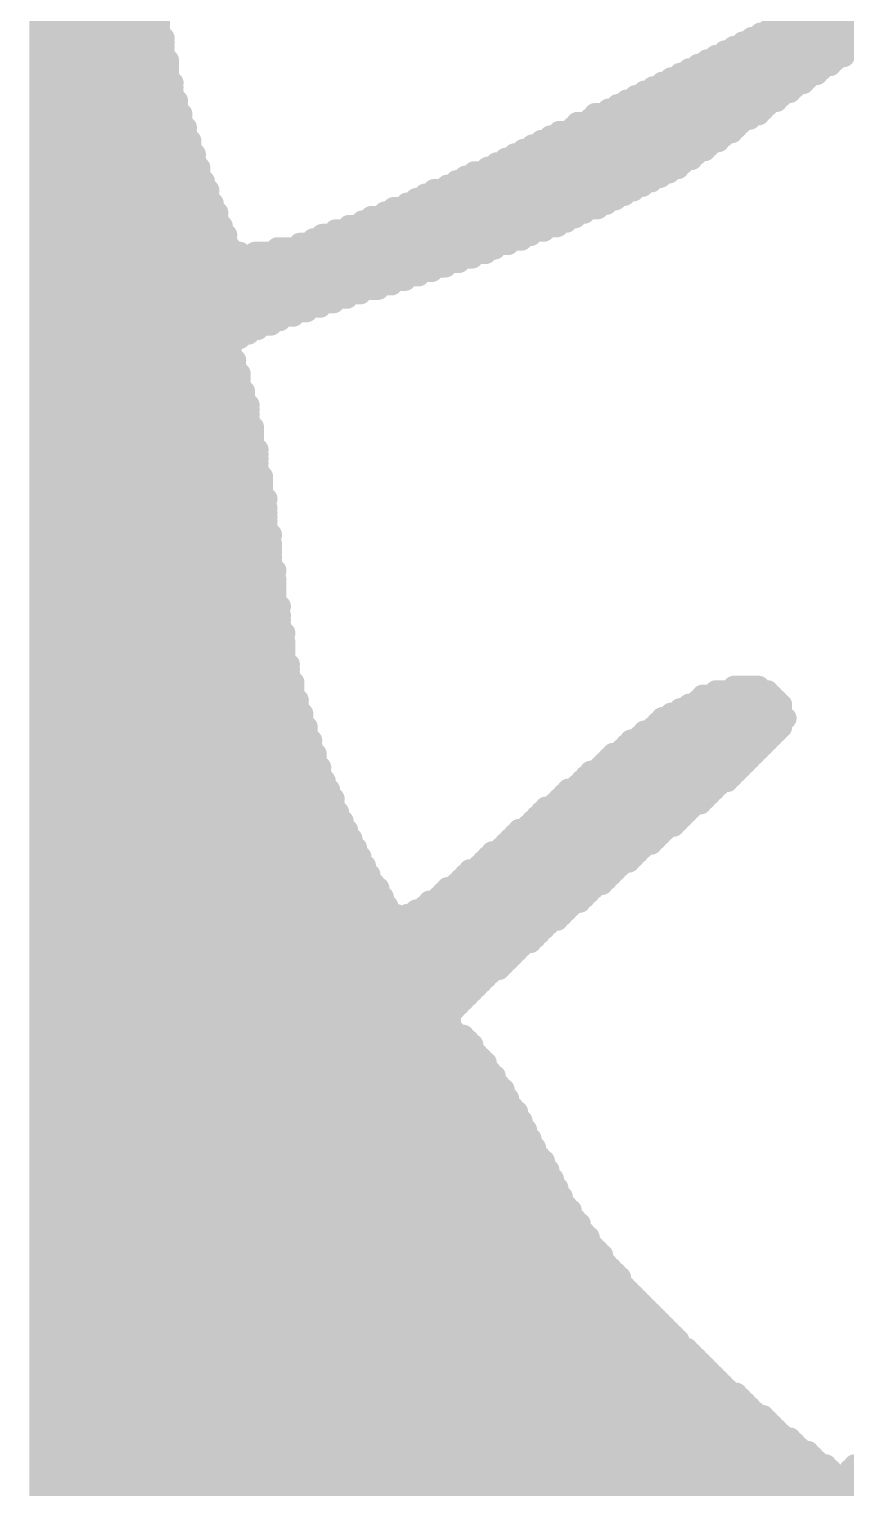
# Model space of a CAD drawing. Extents: x 0 to 127, y 0 to 167.
# Drawn here: x 44.303 to 46.157, y 98.481 to 101.793 of the extents above; entities that cross this region are included whole.
import ezdxf

# ---------------------------------------------------------------- set-up
doc = ezdxf.new("R2010")
doc.units = 0
doc.layers.add('2D_LINE_126', color=222, linetype='CONTINUOUS')

# ---------------------------------------------------------------- blocks, each defined once
blk = doc.blocks.new('SMOOTH_0$0508')
at = {"const_width": 0.0254}
blk.add_lwpolyline([(-0.0127, 0, 1), (0.0127, 0, 1)], format="xyb", close=True, dxfattribs=at)
blk = doc.blocks.new('DRAWING_3017')
at = {"layer": '2D_LINE_126', "const_width": 0.0508}
for points in [[(-1.64592, 9.10336), (-1.37668, 9.10336)], [(-1.64592, 9.0932), (-1.37668, 9.0932)], [(0.03048, 9.0932), (0.28956, 9.0932)], [(0.0508, 9.10336), (0.32004, 9.10336)], [(-1.64592, 9.08304), (-1.37668, 9.08304)], [(-1.64592, 9.07288), (-1.37668, 9.07288)], [(-1.64592, 9.06272), (-1.36652, 9.06272)], [(-1.64592, 9.05256), (-1.36652, 9.05256)], [(-0.0508, 9.05256), (0.21844, 9.05256)], [(-0.03048, 9.06272), (0.23876, 9.06272)], [(-0.01016, 9.07288), (0.25908, 9.07288)], [(0.01016, 9.08304), (0.26924, 9.08304)], [(-1.64592, 9.0424), (-1.36652, 9.0424)], [(-1.64592, 9.03224), (-1.36652, 9.03224)], [(-1.64592, 9.02208), (-1.36652, 9.02208)], [(-0.11176, 9.02208), (0.1778, 9.02208)], [(-0.09144, 9.03224), (0.18796, 9.03224)], [(-0.07112, 9.0424), (0.20828, 9.0424)], [(-1.64592, 9.01192), (-1.35636, 9.01192)], [(-1.64592, 9.00176), (-1.35636, 9.00176)], [(-1.64592, 8.9916), (-1.35636, 8.9916)], [(-0.17272, 8.9916), (0.127, 8.9916)], [(-0.1524, 9.00176), (0.14732, 9.00176)], [(-0.13208, 9.01192), (0.15748, 9.01192)], [(-1.64592, 8.98144), (-1.35636, 8.98144)], [(-1.64592, 8.97128), (-1.35636, 8.97128)], [(-1.64592, 8.96112), (-1.3462, 8.96112)], [(-1.64592, 8.95096), (-1.3462, 8.95096)], [(-0.254, 8.95096), (0.06604, 8.95096)], [(-0.23368, 8.96112), (0.08636, 8.96112)], [(-0.21336, 8.97128), (0.09652, 8.97128)], [(-0.19304, 8.98144), (0.11684, 8.98144)], [(-1.64592, 8.9408), (-1.3462, 8.9408)], [(-1.64592, 8.93064), (-1.3462, 8.93064)], [(-1.64592, 8.92048), (-1.33604, 8.92048)], [(-0.31496, 8.92048), (0.0254, 8.92048)], [(-0.29464, 8.93064), (0.03556, 8.93064)], [(-0.27432, 8.9408), (0.05588, 8.9408)], [(-1.64592, 8.91032), (-1.33604, 8.91032)], [(-1.64592, 8.90016), (-1.33604, 8.90016)], [(-1.64592, 8.89), (-1.32588, 8.89)], [(-0.38608, 8.89), (-0.01524, 8.89)], [(-0.3556, 8.90016), (-0.00508, 8.90016)], [(-0.33528, 8.91032), (0.00508, 8.91032)], [(-1.64592, 8.87984), (-1.32588, 8.87984)], [(-1.64592, 8.86968), (-1.32588, 8.86968)], [(-1.64592, 8.85952), (-1.31572, 8.85952)], [(-0.43688, 8.85952), (-0.06604, 8.85952)], [(-0.42672, 8.86968), (-0.05588, 8.86968)], [(-0.39624, 8.87984), (-0.03556, 8.87984)], [(-1.64592, 8.84936), (-1.31572, 8.84936)], [(-1.64592, 8.8392), (-1.31572, 8.8392)], [(-1.64592, 8.82904), (-1.30556, 8.82904)], [(-1.64592, 8.81888), (-1.30556, 8.81888)], [(-0.52832, 8.81888), (-0.127, 8.81888)], [(-0.508, 8.82904), (-0.10668, 8.82904)], [(-0.48768, 8.8392), (-0.09652, 8.8392)], [(-0.46736, 8.84936), (-0.0762, 8.84936)], [(-1.64592, 8.80872), (-1.30556, 8.80872)], [(-1.64592, 8.79856), (-1.2954, 8.79856)], [(-1.64592, 8.7884), (-1.2954, 8.7884)], [(-0.58928, 8.7884), (-0.16764, 8.7884)], [(-0.56896, 8.79856), (-0.15748, 8.79856)], [(-0.54864, 8.80872), (-0.13716, 8.80872)], [(-1.64592, 8.77824), (-1.2954, 8.77824)], [(-1.64592, 8.76808), (-1.28524, 8.76808)], [(-1.64592, 8.75792), (-1.28524, 8.75792)], [(-0.6604, 8.75792), (-0.21844, 8.75792)], [(-0.62992, 8.76808), (-0.19812, 8.76808)], [(-0.6096, 8.77824), (-0.18796, 8.77824)], [(-1.64592, 8.74776), (-1.28524, 8.74776)], [(-1.64592, 8.7376), (-1.27508, 8.7376)], [(-1.64592, 8.72744), (-1.27508, 8.72744)], [(-0.72136, 8.72744), (-0.2794, 8.72744)], [(-0.70104, 8.7376), (-0.25908, 8.7376)], [(-0.68072, 8.74776), (-0.23876, 8.74776)], [(-1.64592, 8.71728), (-1.26492, 8.71728)], [(-1.64592, 8.70712), (-1.26492, 8.70712)], [(-1.64592, 8.69696), (-1.26492, 8.69696)], [(-1.64592, 8.6868), (-1.25476, 8.6868)], [(-0.8128, 8.6868), (-0.36068, 8.6868)], [(-0.79248, 8.69696), (-0.34036, 8.69696)], [(-0.77216, 8.70712), (-0.32004, 8.70712)], [(-0.75184, 8.71728), (-0.29972, 8.71728)], [(-1.64592, 8.67664), (-1.25476, 8.67664)], [(-1.64592, 8.66648), (-1.2446, 8.66648)], [(-1.64592, 8.65632), (-1.2446, 8.65632)], [(-0.89408, 8.65632), (-0.4318, 8.65632)], [(-0.8636, 8.66648), (-0.41148, 8.66648)], [(-0.84328, 8.67664), (-0.381, 8.67664)], [(-1.64592, 8.64616), (-1.2446, 8.64616)], [(-1.64592, 8.636), (-1.23444, 8.636)], [(-1.64592, 8.62584), (-1.23444, 8.62584)], [(-0.97536, 8.62584), (-0.50292, 8.62584)], [(-0.94488, 8.636), (-0.47244, 8.636)], [(-0.9144, 8.64616), (-0.45212, 8.64616)], [(-1.64592, 8.61568), (-1.22428, 8.61568)], [(-1.64592, 8.60552), (-1.22428, 8.60552)], [(-1.64592, 8.59536), (-1.22428, 8.59536)], [(-1.05664, 8.59536), (-0.5842, 8.59536)], [(-1.02616, 8.60552), (-0.55372, 8.60552)], [(-1.00584, 8.61568), (-0.5334, 8.61568)], [(-1.64592, 8.5852), (-1.21412, 8.5852)], [(-1.64592, 8.57504), (-1.1938, 8.57504)], [(-1.64592, 8.56488), (-0.66548, 8.56488)], [(-1.64592, 8.55472), (-0.69596, 8.55472)], [(-1.15824, 8.57504), (-0.635, 8.57504)], [(-1.10744, 8.5852), (-0.61468, 8.5852)], [(-1.64592, 8.54456), (-0.72644, 8.54456)], [(-1.64592, 8.5344), (-0.75692, 8.5344)], [(-1.64592, 8.52424), (-0.7874, 8.52424)], [(-1.64592, 8.51408), (-0.81788, 8.51408)], [(-1.64592, 8.50392), (-0.84836, 8.50392)], [(-1.64592, 8.49376), (-0.87884, 8.49376)], [(-1.64592, 8.4836), (-0.91948, 8.4836)], [(-1.64592, 8.47344), (-0.94996, 8.47344)], [(-1.64592, 8.46328), (-0.98044, 8.46328)], [(-1.64592, 8.45312), (-1.01092, 8.45312)], [(-1.64592, 8.44296), (-1.0414, 8.44296)], [(-1.64592, 8.4328), (-1.07188, 8.4328)], [(-1.64592, 8.42264), (-1.10236, 8.42264)], [(-1.64592, 8.41248), (-1.12268, 8.41248)], [(-1.64592, 8.40232), (-1.15316, 8.40232)], [(-1.64592, 8.39216), (-1.17348, 8.39216)], [(-1.64592, 8.382), (-1.1938, 8.382)], [(-1.64592, 8.37184), (-1.21412, 8.37184)], [(-1.64592, 8.36168), (-1.21412, 8.36168)], [(-1.64592, 8.35152), (-1.21412, 8.35152)], [(-1.64592, 8.34136), (-1.21412, 8.34136)], [(-1.64592, 8.3312), (-1.20396, 8.3312)], [(-1.64592, 8.32104), (-1.20396, 8.32104)], [(-1.64592, 8.31088), (-1.20396, 8.31088)], [(-1.64592, 8.30072), (-1.1938, 8.30072)], [(-1.64592, 8.29056), (-1.1938, 8.29056)], [(-1.64592, 8.2804), (-1.1938, 8.2804)], [(-1.64592, 8.27024), (-1.1938, 8.27024)], [(-1.64592, 8.26008), (-1.18364, 8.26008)], [(-1.64592, 8.24992), (-1.18364, 8.24992)], [(-1.64592, 8.23976), (-1.18364, 8.23976)], [(-1.64592, 8.2296), (-1.17348, 8.2296)], [(-1.64592, 8.21944), (-1.17348, 8.21944)], [(-1.64592, 8.20928), (-1.17348, 8.20928)], [(-1.64592, 8.19912), (-1.17348, 8.19912)], [(-1.64592, 8.18896), (-1.17348, 8.18896)], [(-1.64592, 8.1788), (-1.16332, 8.1788)], [(-1.64592, 8.16864), (-1.16332, 8.16864)], [(-1.64592, 8.15848), (-1.16332, 8.15848)], [(-1.64592, 8.14832), (-1.16332, 8.14832)], [(-1.64592, 8.13816), (-1.16332, 8.13816)], [(-1.64592, 8.128), (-1.15316, 8.128)], [(-1.64592, 8.11784), (-1.15316, 8.11784)], [(-1.64592, 8.10768), (-1.15316, 8.10768)], [(-1.64592, 8.09752), (-1.15316, 8.09752)], [(-1.64592, 8.08736), (-1.15316, 8.08736)], [(-1.64592, 8.0772), (-1.15316, 8.0772)], [(-1.64592, 8.06704), (-1.143, 8.06704)], [(-1.64592, 8.05688), (-1.143, 8.05688)], [(-1.64592, 8.04672), (-1.143, 8.04672)], [(-1.64592, 8.03656), (-1.143, 8.03656)], [(-1.64592, 8.0264), (-1.143, 8.0264)], [(-1.64592, 8.01624), (-1.13284, 8.01624)], [(-1.64592, 8.00608), (-1.143, 8.00608)], [(-1.64592, 7.99592), (-1.13284, 7.99592)], [(-1.64592, 7.98576), (-1.13284, 7.98576)], [(-1.64592, 7.9756), (-1.13284, 7.9756)], [(-1.64592, 7.96544), (-1.13284, 7.96544)], [(-1.64592, 7.95528), (-1.13284, 7.95528)], [(-1.64592, 7.94512), (-1.13284, 7.94512)], [(-1.64592, 7.93496), (-1.12268, 7.93496)], [(-1.64592, 7.9248), (-1.13284, 7.9248)], [(-1.64592, 7.91464), (-1.12268, 7.91464)], [(-1.64592, 7.90448), (-1.12268, 7.90448)], [(-1.64592, 7.89432), (-1.12268, 7.89432)], [(-1.64592, 7.88416), (-1.12268, 7.88416)], [(-1.64592, 7.874), (-1.12268, 7.874)], [(-1.64592, 7.86384), (-1.12268, 7.86384)], [(-1.64592, 7.85368), (-1.11252, 7.85368)], [(-1.64592, 7.84352), (-1.12268, 7.84352)], [(-1.64592, 7.83336), (-1.11252, 7.83336)], [(-1.64592, 7.8232), (-1.11252, 7.8232)], [(-1.64592, 7.81304), (-1.11252, 7.81304)], [(-1.64592, 7.80288), (-1.11252, 7.80288)], [(-1.64592, 7.79272), (-1.11252, 7.79272)], [(-1.64592, 7.78256), (-1.11252, 7.78256)], [(-1.64592, 7.7724), (-1.10236, 7.7724)], [(-1.64592, 7.76224), (-1.11252, 7.76224)], [(-1.64592, 7.75208), (-1.10236, 7.75208)], [(-1.64592, 7.74192), (-1.10236, 7.74192)], [(-1.64592, 7.73176), (-1.10236, 7.73176)], [(-1.64592, 7.7216), (-1.10236, 7.7216)], [(-1.64592, 7.71144), (-1.0922, 7.71144)], [(-1.64592, 7.70128), (-1.10236, 7.70128)], [(-1.64592, 7.69112), (-1.0922, 7.69112)], [(-1.64592, 7.68096), (-1.0922, 7.68096)], [(-1.64592, 7.6708), (-1.0922, 7.6708)], [(-1.64592, 7.66064), (-1.0922, 7.66064)], [(-1.64592, 7.65048), (-1.0922, 7.65048)], [(-1.64592, 7.64032), (-1.08204, 7.64032)], [(-1.64592, 7.63016), (-1.08204, 7.63016)], [(-1.64592, 7.62), (-1.08204, 7.62)], [(-1.64592, 7.60984), (-1.08204, 7.60984)], [(-1.64592, 7.59968), (-1.07188, 7.59968)], [(-1.64592, 7.58952), (-1.07188, 7.58952)], [(-1.64592, 7.57936), (-1.07188, 7.57936)], [(-1.64592, 7.5692), (-1.07188, 7.5692)], [(-0.14224, 7.5692), (0.01524, 7.5692)], [(-0.11176, 7.57936), (0.00508, 7.57936)], [(-0.07112, 7.58952), (-0.01524, 7.58952)], [(-1.64592, 7.55904), (-1.06172, 7.55904)], [(-1.64592, 7.54888), (-1.06172, 7.54888)], [(-1.64592, 7.53872), (-1.06172, 7.53872)], [(-1.64592, 7.52856), (-1.05156, 7.52856)], [(-0.21336, 7.52856), (0.03556, 7.52856)], [(-0.19304, 7.53872), (0.03556, 7.53872)], [(-0.17272, 7.54888), (0.03556, 7.54888)], [(-0.1524, 7.55904), (0.0254, 7.55904)], [(-1.64592, 7.5184), (-1.05156, 7.5184)], [(-1.64592, 7.50824), (-1.05156, 7.50824)], [(-1.64592, 7.49808), (-1.0414, 7.49808)], [(-0.254, 7.49808), (0.03556, 7.49808)], [(-0.24384, 7.50824), (0.03556, 7.50824)], [(-0.23368, 7.5184), (0.04572, 7.5184)], [(-1.64592, 7.48792), (-1.0414, 7.48792)], [(-1.64592, 7.47776), (-1.0414, 7.47776)], [(-1.64592, 7.4676), (-1.03124, 7.4676)], [(-0.3048, 7.4676), (0.00508, 7.4676)], [(-0.28448, 7.47776), (0.01524, 7.47776)], [(-0.27432, 7.48792), (0.0254, 7.48792)], [(-1.64592, 7.45744), (-1.03124, 7.45744)], [(-1.64592, 7.44728), (-1.03124, 7.44728)], [(-1.64592, 7.43712), (-1.02108, 7.43712)], [(-0.34544, 7.43712), (-0.0254, 7.43712)], [(-0.32512, 7.44728), (-0.01524, 7.44728)], [(-0.31496, 7.45744), (-0.00508, 7.45744)], [(-1.64592, 7.42696), (-1.02108, 7.42696)], [(-1.64592, 7.4168), (-1.02108, 7.4168)], [(-1.64592, 7.40664), (-1.01092, 7.40664)], [(-1.64592, 7.39648), (-1.01092, 7.39648)], [(-0.39624, 7.39648), (-0.06604, 7.39648)], [(-0.37592, 7.40664), (-0.05588, 7.40664)], [(-0.36576, 7.4168), (-0.04572, 7.4168)], [(-0.3556, 7.42696), (-0.03556, 7.42696)], [(-1.64592, 7.38632), (-1.01092, 7.38632)], [(-1.64592, 7.37616), (-1.00076, 7.37616)], [(-1.64592, 7.366), (-1.00076, 7.366)], [(-0.42672, 7.366), (-0.10668, 7.366)], [(-0.41656, 7.37616), (-0.08636, 7.37616)], [(-0.4064, 7.38632), (-0.0762, 7.38632)], [(-1.64592, 7.35584), (-0.9906, 7.35584)], [(-1.64592, 7.34568), (-0.9906, 7.34568)], [(-1.64592, 7.33552), (-0.98044, 7.33552)], [(-0.46736, 7.33552), (-0.13716, 7.33552)], [(-0.4572, 7.34568), (-0.127, 7.34568)], [(-0.44704, 7.35584), (-0.11684, 7.35584)], [(-1.64592, 7.32536), (-0.98044, 7.32536)], [(-1.64592, 7.3152), (-0.98044, 7.3152)], [(-1.64592, 7.30504), (-0.97028, 7.30504)], [(-1.64592, 7.29488), (-0.97028, 7.29488)], [(-0.51816, 7.29488), (-0.18796, 7.29488)], [(-0.508, 7.30504), (-0.1778, 7.30504)], [(-0.49784, 7.3152), (-0.16764, 7.3152)], [(-0.47752, 7.32536), (-0.14732, 7.32536)], [(-1.64592, 7.28472), (-0.96012, 7.28472)], [(-1.64592, 7.27456), (-0.96012, 7.27456)], [(-1.64592, 7.2644), (-0.94996, 7.2644)], [(-0.5588, 7.2644), (-0.2286, 7.2644)], [(-0.53848, 7.27456), (-0.20828, 7.27456)], [(-0.52832, 7.28472), (-0.19812, 7.28472)], [(-1.64592, 7.25424), (-0.94996, 7.25424)], [(-1.64592, 7.24408), (-0.9398, 7.24408)], [(-1.64592, 7.23392), (-0.9398, 7.23392)], [(-0.58928, 7.23392), (-0.25908, 7.23392)], [(-0.57912, 7.24408), (-0.24892, 7.24408)], [(-0.56896, 7.25424), (-0.23876, 7.25424)], [(-1.64592, 7.22376), (-0.92964, 7.22376)], [(-1.64592, 7.2136), (-0.92964, 7.2136)], [(-1.64592, 7.20344), (-0.91948, 7.20344)], [(-0.62992, 7.20344), (-0.29972, 7.20344)], [(-0.61976, 7.2136), (-0.28956, 7.2136)], [(-0.59944, 7.22376), (-0.2794, 7.22376)], [(-1.64592, 7.19328), (-0.91948, 7.19328)], [(-1.64592, 7.18312), (-0.90932, 7.18312)], [(-1.64592, 7.17296), (-0.90932, 7.17296)], [(-1.64592, 7.1628), (-0.89916, 7.1628)], [(-0.68072, 7.1628), (-0.35052, 7.1628)], [(-0.67056, 7.17296), (-0.34036, 7.17296)], [(-0.65024, 7.18312), (-0.3302, 7.18312)], [(-0.64008, 7.19328), (-0.30988, 7.19328)], [(-1.64592, 7.15264), (-0.89916, 7.15264)], [(-1.64592, 7.14248), (-0.889, 7.14248)], [(-1.64592, 7.13232), (-0.87884, 7.13232)], [(-0.72136, 7.13232), (-0.39116, 7.13232)], [(-0.70104, 7.14248), (-0.37084, 7.14248)], [(-0.69088, 7.15264), (-0.36068, 7.15264)], [(-1.64592, 7.12216), (-0.87884, 7.12216)], [(-1.64592, 7.112), (-0.86868, 7.112)], [(-1.64592, 7.10184), (-0.86868, 7.10184)], [(-0.762, 7.10184), (-0.42164, 7.10184)], [(-0.74168, 7.112), (-0.41148, 7.112)], [(-0.73152, 7.12216), (-0.40132, 7.12216)], [(-1.64592, 7.09168), (-0.85852, 7.09168)], [(-1.64592, 7.08152), (-0.85852, 7.08152)], [(-1.64592, 7.07136), (-0.8382, 7.07136)], [(-0.8128, 7.07136), (-0.46228, 7.07136)], [(-0.79248, 7.08152), (-0.45212, 7.08152)], [(-0.77216, 7.09168), (-0.44196, 7.09168)], [(-1.64592, 7.0612), (-0.47244, 7.0612)], [(-1.64592, 7.05104), (-0.49276, 7.05104)], [(-1.64592, 7.04088), (-0.50292, 7.04088)], [(-1.64592, 7.03072), (-0.51308, 7.03072)], [(-1.64592, 7.02056), (-0.52324, 7.02056)], [(-1.64592, 7.0104), (-0.5334, 7.0104)], [(-1.64592, 7.00024), (-0.55372, 7.00024)], [(-1.64592, 6.99008), (-0.56388, 6.99008)], [(-1.64592, 6.97992), (-0.57404, 6.97992)], [(-1.64592, 6.96976), (-0.5842, 6.96976)], [(-1.64592, 6.9596), (-0.59436, 6.9596)], [(-1.64592, 6.94944), (-0.60452, 6.94944)], [(-1.64592, 6.93928), (-0.62484, 6.93928)], [(-1.64592, 6.92912), (-0.635, 6.92912)], [(-1.64592, 6.91896), (-0.64516, 6.91896)], [(-1.64592, 6.9088), (-0.65532, 6.9088)], [(-1.64592, 6.89864), (-0.66548, 6.89864)], [(-1.64592, 6.88848), (-0.67564, 6.88848)], [(-1.64592, 6.87832), (-0.6858, 6.87832)], [(-1.64592, 6.86816), (-0.69596, 6.86816)], [(-1.64592, 6.858), (-0.70612, 6.858)], [(-1.64592, 6.84784), (-0.71628, 6.84784)], [(-1.64592, 6.83768), (-0.71628, 6.83768)], [(-1.64592, 6.82752), (-0.71628, 6.82752)], [(-1.64592, 6.81736), (-0.71628, 6.81736)], [(-1.64592, 6.8072), (-0.70612, 6.8072)], [(-1.64592, 6.79704), (-0.6858, 6.79704)], [(-1.64592, 6.78688), (-0.67564, 6.78688)], [(-1.64592, 6.77672), (-0.66548, 6.77672)], [(-1.64592, 6.76656), (-0.66548, 6.76656)], [(-1.64592, 6.7564), (-0.65532, 6.7564)], [(-1.64592, 6.74624), (-0.64516, 6.74624)], [(-1.64592, 6.73608), (-0.635, 6.73608)], [(-1.64592, 6.72592), (-0.635, 6.72592)], [(-1.64592, 6.71576), (-0.62484, 6.71576)], [(-1.64592, 6.7056), (-0.61468, 6.7056)], [(-1.64592, 6.69544), (-0.61468, 6.69544)], [(-1.64592, 6.68528), (-0.60452, 6.68528)], [(-1.64592, 6.67512), (-0.59436, 6.67512)], [(-1.64592, 6.66496), (-0.59436, 6.66496)], [(-1.64592, 6.6548), (-0.5842, 6.6548)], [(-1.64592, 6.64464), (-0.5842, 6.64464)], [(-1.64592, 6.63448), (-0.57404, 6.63448)], [(-1.64592, 6.62432), (-0.56388, 6.62432)], [(-1.64592, 6.61416), (-0.56388, 6.61416)], [(-1.64592, 6.604), (-0.55372, 6.604)], [(-1.64592, 6.59384), (-0.55372, 6.59384)], [(-1.64592, 6.58368), (-0.54356, 6.58368)], [(-1.64592, 6.57352), (-0.54356, 6.57352)], [(-1.64592, 6.56336), (-0.5334, 6.56336)], [(-1.64592, 6.5532), (-0.5334, 6.5532)], [(-1.64592, 6.54304), (-0.52324, 6.54304)], [(-1.64592, 6.53288), (-0.52324, 6.53288)], [(-1.64592, 6.52272), (-0.51308, 6.52272)], [(-1.64592, 6.51256), (-0.50292, 6.51256)], [(-1.64592, 6.5024), (-0.50292, 6.5024)], [(-1.64592, 6.49224), (-0.49276, 6.49224)], [(-1.64592, 6.48208), (-0.49276, 6.48208)], [(-1.64592, 6.47192), (-0.4826, 6.47192)], [(-1.64592, 6.46176), (-0.4826, 6.46176)], [(-1.64592, 6.4516), (-0.47244, 6.4516)], [(-1.64592, 6.44144), (-0.47244, 6.44144)], [(-1.64592, 6.43128), (-0.46228, 6.43128)], [(-1.64592, 6.42112), (-0.46228, 6.42112)], [(-1.64592, 6.41096), (-0.45212, 6.41096)], [(-1.64592, 6.4008), (-0.44196, 6.4008)], [(-1.64592, 6.39064), (-0.44196, 6.39064)], [(-1.64592, 6.38048), (-0.4318, 6.38048)], [(-1.64592, 6.37032), (-0.42164, 6.37032)], [(-1.64592, 6.36016), (-0.42164, 6.36016)], [(-1.64592, 6.35), (-0.41148, 6.35)], [(-1.64592, 6.33984), (-0.40132, 6.33984)], [(-1.64592, 6.32968), (-0.40132, 6.32968)], [(-1.64592, 6.31952), (-0.39116, 6.31952)], [(-1.64592, 6.30936), (-0.381, 6.30936)], [(-1.64592, 6.2992), (-0.37084, 6.2992)], [(-1.64592, 6.28904), (-0.37084, 6.28904)], [(-1.64592, 6.27888), (-0.36068, 6.27888)], [(-1.64592, 6.26872), (-0.35052, 6.26872)], [(-1.64592, 6.25856), (-0.34036, 6.25856)], [(-1.64592, 6.2484), (-0.3302, 6.2484)], [(-1.64592, 6.23824), (-0.3302, 6.23824)], [(-1.64592, 6.22808), (-0.32004, 6.22808)], [(-1.64592, 6.21792), (-0.30988, 6.21792)], [(-1.64592, 6.20776), (-0.29972, 6.20776)], [(-1.64592, 6.1976), (-0.28956, 6.1976)], [(-1.64592, 6.18744), (-0.2794, 6.18744)], [(-1.64592, 6.17728), (-0.26924, 6.17728)], [(-1.64592, 6.16712), (-0.25908, 6.16712)], [(-1.64592, 6.15696), (-0.24892, 6.15696)], [(-1.64592, 6.1468), (-0.23876, 6.1468)], [(-1.64592, 6.13664), (-0.2286, 6.13664)], [(-1.64592, 6.12648), (-0.21844, 6.12648)], [(-1.64592, 6.11632), (-0.20828, 6.11632)], [(-1.64592, 6.10616), (-0.19812, 6.10616)], [(-1.64592, 6.096), (-0.19812, 6.096)], [(-1.64592, 6.08584), (-0.1778, 6.08584)], [(-1.64592, 6.07568), (-0.16764, 6.07568)], [(-1.64592, 6.06552), (-0.15748, 6.06552)], [(-1.64592, 6.05536), (-0.14732, 6.05536)], [(-1.64592, 6.0452), (-0.13716, 6.0452)], [(-1.64592, 6.03504), (-0.127, 6.03504)], [(-1.64592, 6.02488), (-0.11684, 6.02488)], [(-1.64592, 6.01472), (-0.10668, 6.01472)], [(-1.64592, 6.00456), (-0.09652, 6.00456)], [(-1.64592, 5.9944), (-0.08636, 5.9944)], [(-1.64592, 5.98424), (-0.06604, 5.98424)], [(-1.64592, 5.97408), (-0.05588, 5.97408)], [(-1.64592, 5.96392), (-0.04572, 5.96392)], [(-1.64592, 5.95376), (-0.03556, 5.95376)], [(-1.64592, 5.9436), (-0.0254, 5.9436)], [(-1.64592, 5.93344), (-0.00508, 5.93344)], [(-1.64592, 5.92328), (0.00508, 5.92328)], [(-1.64592, 5.91312), (0.01524, 5.91312)], [(-1.64592, 5.90296), (0.0254, 5.90296)], [(-1.64592, 5.8928), (0.03556, 5.8928)], [(-1.64592, 5.88264), (0.05588, 5.88264)], [(-1.64592, 5.87248), (0.06604, 5.87248)], [(-1.64592, 5.86232), (0.0762, 5.86232)], [(-1.64592, 5.85216), (0.09652, 5.85216)], [(-1.64592, 5.842), (0.10668, 5.842)], [(-1.64592, 5.83184), (0.11684, 5.83184)], [(-1.64592, 5.82168), (0.13716, 5.82168)], [(-1.64592, 5.81152), (0.14732, 5.81152)], [(0.19304, 5.81152), (0.61468, 5.81152)], [(0.2032, 5.82168), (0.61468, 5.82168)], [(-1.64592, 5.80136), (0.15748, 5.80136)], [(-1.64592, 5.7912), (0.60452, 5.7912)], [(-1.64592, 5.78104), (0.59436, 5.78104)], [(0.18288, 5.80136), (0.60452, 5.80136)], [(-1.64592, 5.77088), (0.59436, 5.77088)], [(-1.64592, 5.76072), (0.5842, 5.76072)], [(-1.64592, 5.75056), (0.57404, 5.75056)]]:
    blk.add_lwpolyline(points, dxfattribs=at)
at = {"layer": '2D_LINE_126'}
for p in [(-1.64592, 9.10336), (-1.64592, 9.0932), (-1.37668, 9.10336), (-1.37668, 9.0932), (0.03048, 9.0932), (0.0508, 9.10336), (-1.64592, 9.08304), (-1.64592, 9.07288), (-1.64592, 9.06272), (-1.64592, 9.05256), (-1.37668, 9.08304), (-1.37668, 9.07288), (-1.36652, 9.06272), (-1.36652, 9.05256), (-0.0508, 9.05256), (-0.03048, 9.06272), (-0.01016, 9.07288), (0.01016, 9.08304), (-1.64592, 9.0424), (-1.64592, 9.03224), (-1.64592, 9.02208), (-1.36652, 9.0424), (-1.36652, 9.03224), (-1.36652, 9.02208), (-0.11176, 9.02208), (-0.09144, 9.03224), (-0.07112, 9.0424), (0.1778, 9.02208), (0.18796, 9.03224), (0.20828, 9.0424), (-1.64592, 9.01192), (-1.64592, 9.00176), (-1.64592, 8.9916), (-1.35636, 9.01192), (-1.35636, 9.00176), (-1.35636, 8.9916), (-0.17272, 8.9916), (-0.1524, 9.00176), (-0.13208, 9.01192), (0.127, 8.9916), (0.14732, 9.00176), (0.15748, 9.01192), (-1.64592, 8.98144), (-1.64592, 8.97128), (-1.64592, 8.96112), (-1.64592, 8.95096), (-1.35636, 8.98144), (-1.35636, 8.97128), (-1.3462, 8.96112), (-1.3462, 8.95096), (-0.254, 8.95096), (-0.23368, 8.96112), (-0.21336, 8.97128), (-0.19304, 8.98144), (0.06604, 8.95096), (0.08636, 8.96112), (0.09652, 8.97128), (0.11684, 8.98144), (-1.64592, 8.9408), (-1.64592, 8.93064), (-1.64592, 8.92048), (-1.3462, 8.9408), (-1.3462, 8.93064), (-1.33604, 8.92048), (-0.31496, 8.92048), (-0.29464, 8.93064), (-0.27432, 8.9408), (0.0254, 8.92048), (0.03556, 8.93064), (0.05588, 8.9408), (-1.64592, 8.91032), (-1.64592, 8.90016), (-1.64592, 8.89), (-1.33604, 8.91032), (-1.33604, 8.90016), (-1.32588, 8.89), (-0.38608, 8.89), (-0.3556, 8.90016), (-0.33528, 8.91032), (-0.01524, 8.89), (-0.00508, 8.90016), (0.00508, 8.91032), (-1.64592, 8.87984), (-1.64592, 8.86968), (-1.64592, 8.85952), (-1.32588, 8.87984), (-1.32588, 8.86968), (-1.31572, 8.85952), (-0.43688, 8.85952), (-0.42672, 8.86968), (-0.39624, 8.87984), (-0.06604, 8.85952), (-0.05588, 8.86968), (-0.03556, 8.87984), (-1.64592, 8.84936), (-1.64592, 8.8392), (-1.64592, 8.82904), (-1.64592, 8.81888), (-1.31572, 8.84936), (-1.31572, 8.8392), (-1.30556, 8.82904), (-1.30556, 8.81888), (-0.52832, 8.81888), (-0.508, 8.82904), (-0.48768, 8.8392), (-0.46736, 8.84936), (-0.127, 8.81888), (-0.10668, 8.82904), (-0.09652, 8.8392), (-0.0762, 8.84936), (-1.64592, 8.80872), (-1.64592, 8.79856), (-1.64592, 8.7884), (-1.30556, 8.80872), (-1.2954, 8.79856), (-1.2954, 8.7884), (-0.58928, 8.7884), (-0.56896, 8.79856), (-0.54864, 8.80872), (-0.16764, 8.7884), (-0.15748, 8.79856), (-0.13716, 8.80872), (-1.64592, 8.77824), (-1.64592, 8.76808), (-1.64592, 8.75792), (-1.2954, 8.77824), (-1.28524, 8.76808), (-1.28524, 8.75792), (-0.6604, 8.75792), (-0.62992, 8.76808), (-0.6096, 8.77824), (-0.21844, 8.75792), (-0.19812, 8.76808), (-0.18796, 8.77824), (-1.64592, 8.74776), (-1.64592, 8.7376), (-1.64592, 8.72744), (-1.28524, 8.74776), (-1.27508, 8.7376), (-1.27508, 8.72744), (-0.72136, 8.72744), (-0.70104, 8.7376), (-0.68072, 8.74776), (-0.2794, 8.72744), (-0.25908, 8.7376), (-0.23876, 8.74776), (-1.64592, 8.71728), (-1.64592, 8.70712), (-1.64592, 8.69696), (-1.64592, 8.6868), (-1.26492, 8.71728), (-1.26492, 8.70712), (-1.26492, 8.69696), (-1.25476, 8.6868), (-0.8128, 8.6868), (-0.79248, 8.69696), (-0.77216, 8.70712), (-0.75184, 8.71728), (-0.36068, 8.6868), (-0.34036, 8.69696), (-0.32004, 8.70712), (-0.29972, 8.71728), (-1.64592, 8.67664), (-1.64592, 8.66648), (-1.64592, 8.65632), (-1.25476, 8.67664), (-1.2446, 8.66648), (-1.2446, 8.65632), (-0.89408, 8.65632), (-0.8636, 8.66648), (-0.84328, 8.67664), (-0.4318, 8.65632), (-0.41148, 8.66648), (-0.381, 8.67664), (-1.64592, 8.64616), (-1.64592, 8.636), (-1.64592, 8.62584), (-1.2446, 8.64616), (-1.23444, 8.636), (-1.23444, 8.62584), (-0.97536, 8.62584), (-0.94488, 8.636), (-0.9144, 8.64616), (-0.50292, 8.62584), (-0.47244, 8.636), (-0.45212, 8.64616), (-1.64592, 8.61568), (-1.64592, 8.60552), (-1.64592, 8.59536), (-1.22428, 8.61568), (-1.22428, 8.60552), (-1.22428, 8.59536), (-1.05664, 8.59536), (-1.02616, 8.60552), (-1.00584, 8.61568), (-0.5842, 8.59536), (-0.55372, 8.60552), (-0.5334, 8.61568), (-1.64592, 8.5852), (-1.64592, 8.57504), (-1.64592, 8.56488), (-1.64592, 8.55472), (-1.21412, 8.5852), (-1.1938, 8.57504), (-1.15824, 8.57504), (-1.10744, 8.5852), (-0.69596, 8.55472), (-0.66548, 8.56488), (-0.635, 8.57504), (-0.61468, 8.5852), (-1.64592, 8.54456), (-1.64592, 8.5344), (-1.64592, 8.52424), (-0.7874, 8.52424), (-0.75692, 8.5344), (-0.72644, 8.54456), (-1.64592, 8.51408), (-1.64592, 8.50392), (-1.64592, 8.49376), (-0.87884, 8.49376), (-0.84836, 8.50392), (-0.81788, 8.51408), (-1.64592, 8.4836), (-1.64592, 8.47344), (-1.64592, 8.46328), (-0.98044, 8.46328), (-0.94996, 8.47344), (-0.91948, 8.4836), (-1.64592, 8.45312), (-1.64592, 8.44296), (-1.64592, 8.4328), (-1.64592, 8.42264), (-1.10236, 8.42264), (-1.07188, 8.4328), (-1.0414, 8.44296), (-1.01092, 8.45312), (-1.64592, 8.41248), (-1.64592, 8.40232), (-1.64592, 8.39216), (-1.17348, 8.39216), (-1.15316, 8.40232), (-1.12268, 8.41248), (-1.64592, 8.382), (-1.64592, 8.37184), (-1.64592, 8.36168), (-1.21412, 8.37184), (-1.21412, 8.36168), (-1.1938, 8.382), (-1.64592, 8.35152), (-1.64592, 8.34136), (-1.64592, 8.3312), (-1.21412, 8.35152), (-1.21412, 8.34136), (-1.20396, 8.3312), (-1.64592, 8.32104), (-1.64592, 8.31088), (-1.64592, 8.30072), (-1.64592, 8.29056), (-1.20396, 8.32104), (-1.20396, 8.31088), (-1.1938, 8.30072), (-1.1938, 8.29056), (-1.64592, 8.2804), (-1.64592, 8.27024), (-1.64592, 8.26008), (-1.1938, 8.2804), (-1.1938, 8.27024), (-1.18364, 8.26008), (-1.64592, 8.24992), (-1.64592, 8.23976), (-1.64592, 8.2296), (-1.18364, 8.24992), (-1.18364, 8.23976), (-1.17348, 8.2296), (-1.64592, 8.21944), (-1.64592, 8.20928), (-1.64592, 8.19912), (-1.64592, 8.18896), (-1.17348, 8.21944), (-1.17348, 8.20928), (-1.17348, 8.19912), (-1.17348, 8.18896), (-1.64592, 8.1788), (-1.64592, 8.16864), (-1.64592, 8.15848), (-1.16332, 8.1788), (-1.16332, 8.16864), (-1.16332, 8.15848), (-1.64592, 8.14832), (-1.64592, 8.13816), (-1.64592, 8.128), (-1.16332, 8.14832), (-1.16332, 8.13816), (-1.15316, 8.128), (-1.64592, 8.11784), (-1.64592, 8.10768), (-1.64592, 8.09752), (-1.15316, 8.11784), (-1.15316, 8.10768), (-1.15316, 8.09752), (-1.64592, 8.08736), (-1.64592, 8.0772), (-1.64592, 8.06704), (-1.64592, 8.05688), (-1.15316, 8.08736), (-1.15316, 8.0772), (-1.143, 8.06704), (-1.143, 8.05688), (-1.64592, 8.04672), (-1.64592, 8.03656), (-1.64592, 8.0264), (-1.143, 8.04672), (-1.143, 8.03656), (-1.143, 8.0264), (-1.64592, 8.01624), (-1.64592, 8.00608), (-1.64592, 7.99592), (-1.143, 8.00608), (-1.13284, 8.01624), (-1.13284, 7.99592), (-1.64592, 7.98576), (-1.64592, 7.9756), (-1.64592, 7.96544), (-1.13284, 7.98576), (-1.13284, 7.9756), (-1.13284, 7.96544), (-1.64592, 7.95528), (-1.64592, 7.94512), (-1.64592, 7.93496), (-1.64592, 7.9248), (-1.13284, 7.95528), (-1.13284, 7.94512), (-1.13284, 7.9248), (-1.12268, 7.93496), (-1.64592, 7.91464), (-1.64592, 7.90448), (-1.64592, 7.89432), (-1.12268, 7.91464), (-1.12268, 7.90448), (-1.12268, 7.89432), (-1.64592, 7.88416), (-1.64592, 7.874), (-1.64592, 7.86384), (-1.12268, 7.88416), (-1.12268, 7.874), (-1.12268, 7.86384), (-1.64592, 7.85368), (-1.64592, 7.84352), (-1.64592, 7.83336), (-1.12268, 7.84352), (-1.11252, 7.85368), (-1.11252, 7.83336), (-1.64592, 7.8232), (-1.64592, 7.81304), (-1.64592, 7.80288), (-1.64592, 7.79272), (-1.11252, 7.8232), (-1.11252, 7.81304), (-1.11252, 7.80288), (-1.11252, 7.79272), (-1.64592, 7.78256), (-1.64592, 7.7724), (-1.64592, 7.76224), (-1.11252, 7.78256), (-1.11252, 7.76224), (-1.10236, 7.7724), (-1.64592, 7.75208), (-1.64592, 7.74192), (-1.64592, 7.73176), (-1.10236, 7.75208), (-1.10236, 7.74192), (-1.10236, 7.73176), (-1.64592, 7.7216), (-1.64592, 7.71144), (-1.64592, 7.70128), (-1.10236, 7.7216), (-1.10236, 7.70128), (-1.0922, 7.71144), (-1.64592, 7.69112), (-1.64592, 7.68096), (-1.64592, 7.6708), (-1.64592, 7.66064), (-1.0922, 7.69112), (-1.0922, 7.68096), (-1.0922, 7.6708), (-1.0922, 7.66064), (-1.64592, 7.65048), (-1.64592, 7.64032), (-1.64592, 7.63016), (-1.0922, 7.65048), (-1.08204, 7.64032), (-1.08204, 7.63016), (-1.64592, 7.62), (-1.64592, 7.60984), (-1.64592, 7.59968), (-1.08204, 7.62), (-1.08204, 7.60984), (-1.07188, 7.59968), (-1.64592, 7.58952), (-1.64592, 7.57936), (-1.64592, 7.5692), (-1.07188, 7.58952), (-1.07188, 7.57936), (-1.07188, 7.5692), (-0.14224, 7.5692), (-0.11176, 7.57936), (-0.07112, 7.58952), (-0.01524, 7.58952), (0.00508, 7.57936), (0.01524, 7.5692), (-1.64592, 7.55904), (-1.64592, 7.54888), (-1.64592, 7.53872), (-1.64592, 7.52856), (-1.06172, 7.55904), (-1.06172, 7.54888), (-1.06172, 7.53872), (-1.05156, 7.52856), (-0.21336, 7.52856), (-0.19304, 7.53872), (-0.17272, 7.54888), (-0.1524, 7.55904), (0.0254, 7.55904), (0.03556, 7.54888), (0.03556, 7.53872), (0.03556, 7.52856), (-1.64592, 7.5184), (-1.64592, 7.50824), (-1.64592, 7.49808), (-1.05156, 7.5184), (-1.05156, 7.50824), (-1.0414, 7.49808), (-0.254, 7.49808), (-0.24384, 7.50824), (-0.23368, 7.5184), (0.03556, 7.50824), (0.03556, 7.49808), (0.04572, 7.5184), (-1.64592, 7.48792), (-1.64592, 7.47776), (-1.64592, 7.4676), (-1.0414, 7.48792), (-1.0414, 7.47776), (-1.03124, 7.4676), (-0.3048, 7.4676), (-0.28448, 7.47776), (-0.27432, 7.48792), (0.00508, 7.4676), (0.01524, 7.47776), (0.0254, 7.48792), (-1.64592, 7.45744), (-1.64592, 7.44728), (-1.64592, 7.43712), (-1.03124, 7.45744), (-1.03124, 7.44728), (-1.02108, 7.43712), (-0.34544, 7.43712), (-0.32512, 7.44728), (-0.31496, 7.45744), (-0.0254, 7.43712), (-0.01524, 7.44728), (-0.00508, 7.45744), (-1.64592, 7.42696), (-1.64592, 7.4168), (-1.64592, 7.40664), (-1.64592, 7.39648), (-1.02108, 7.42696), (-1.02108, 7.4168), (-1.01092, 7.40664), (-1.01092, 7.39648), (-0.39624, 7.39648), (-0.37592, 7.40664), (-0.36576, 7.4168), (-0.3556, 7.42696), (-0.06604, 7.39648), (-0.05588, 7.40664), (-0.04572, 7.4168), (-0.03556, 7.42696), (-1.64592, 7.38632), (-1.64592, 7.37616), (-1.64592, 7.366), (-1.01092, 7.38632), (-1.00076, 7.37616), (-1.00076, 7.366), (-0.42672, 7.366), (-0.41656, 7.37616), (-0.4064, 7.38632), (-0.10668, 7.366), (-0.08636, 7.37616), (-0.0762, 7.38632), (-1.64592, 7.35584), (-1.64592, 7.34568), (-1.64592, 7.33552), (-0.9906, 7.35584), (-0.9906, 7.34568), (-0.98044, 7.33552), (-0.46736, 7.33552), (-0.4572, 7.34568), (-0.44704, 7.35584), (-0.13716, 7.33552), (-0.127, 7.34568), (-0.11684, 7.35584), (-1.64592, 7.32536), (-1.64592, 7.3152), (-1.64592, 7.30504), (-1.64592, 7.29488), (-0.98044, 7.32536), (-0.98044, 7.3152), (-0.97028, 7.30504), (-0.97028, 7.29488), (-0.51816, 7.29488), (-0.508, 7.30504), (-0.49784, 7.3152), (-0.47752, 7.32536), (-0.18796, 7.29488), (-0.1778, 7.30504), (-0.16764, 7.3152), (-0.14732, 7.32536), (-1.64592, 7.28472), (-1.64592, 7.27456), (-1.64592, 7.2644), (-0.96012, 7.28472), (-0.96012, 7.27456), (-0.94996, 7.2644), (-0.5588, 7.2644), (-0.53848, 7.27456), (-0.52832, 7.28472), (-0.2286, 7.2644), (-0.20828, 7.27456), (-0.19812, 7.28472), (-1.64592, 7.25424), (-1.64592, 7.24408), (-1.64592, 7.23392), (-0.94996, 7.25424), (-0.9398, 7.24408), (-0.9398, 7.23392), (-0.58928, 7.23392), (-0.57912, 7.24408), (-0.56896, 7.25424), (-0.25908, 7.23392), (-0.24892, 7.24408), (-0.23876, 7.25424), (-1.64592, 7.22376), (-1.64592, 7.2136), (-1.64592, 7.20344), (-0.92964, 7.22376), (-0.92964, 7.2136), (-0.91948, 7.20344), (-0.62992, 7.20344), (-0.61976, 7.2136), (-0.59944, 7.22376), (-0.29972, 7.20344), (-0.28956, 7.2136), (-0.2794, 7.22376), (-1.64592, 7.19328), (-1.64592, 7.18312), (-1.64592, 7.17296), (-1.64592, 7.1628), (-0.91948, 7.19328), (-0.90932, 7.18312), (-0.90932, 7.17296), (-0.89916, 7.1628), (-0.68072, 7.1628), (-0.67056, 7.17296), (-0.65024, 7.18312), (-0.64008, 7.19328), (-0.35052, 7.1628), (-0.34036, 7.17296), (-0.3302, 7.18312), (-0.30988, 7.19328), (-1.64592, 7.15264), (-1.64592, 7.14248), (-1.64592, 7.13232), (-0.89916, 7.15264), (-0.889, 7.14248), (-0.87884, 7.13232), (-0.72136, 7.13232), (-0.70104, 7.14248), (-0.69088, 7.15264), (-0.39116, 7.13232), (-0.37084, 7.14248), (-0.36068, 7.15264), (-1.64592, 7.12216), (-1.64592, 7.112), (-1.64592, 7.10184), (-0.87884, 7.12216), (-0.86868, 7.112), (-0.86868, 7.10184), (-0.762, 7.10184), (-0.74168, 7.112), (-0.73152, 7.12216), (-0.42164, 7.10184), (-0.41148, 7.112), (-0.40132, 7.12216), (-1.64592, 7.09168), (-1.64592, 7.08152), (-1.64592, 7.07136), (-0.85852, 7.09168), (-0.85852, 7.08152), (-0.8382, 7.07136), (-0.8128, 7.07136), (-0.79248, 7.08152), (-0.77216, 7.09168), (-0.46228, 7.07136), (-0.45212, 7.08152), (-0.44196, 7.09168), (-1.64592, 7.0612), (-1.64592, 7.05104), (-1.64592, 7.04088), (-1.64592, 7.03072), (-0.51308, 7.03072), (-0.50292, 7.04088), (-0.49276, 7.05104), (-0.47244, 7.0612), (-1.64592, 7.02056), (-1.64592, 7.0104), (-1.64592, 7.00024), (-0.55372, 7.00024), (-0.5334, 7.0104), (-0.52324, 7.02056), (-1.64592, 6.99008), (-1.64592, 6.97992), (-1.64592, 6.96976), (-0.5842, 6.96976), (-0.57404, 6.97992), (-0.56388, 6.99008), (-1.64592, 6.9596), (-1.64592, 6.94944), (-1.64592, 6.93928), (-0.62484, 6.93928), (-0.60452, 6.94944), (-0.59436, 6.9596), (-1.64592, 6.92912), (-1.64592, 6.91896), (-1.64592, 6.9088), (-1.64592, 6.89864), (-0.66548, 6.89864), (-0.65532, 6.9088), (-0.64516, 6.91896), (-0.635, 6.92912), (-1.64592, 6.88848), (-1.64592, 6.87832), (-1.64592, 6.86816), (-0.69596, 6.86816), (-0.6858, 6.87832), (-0.67564, 6.88848), (-1.64592, 6.858), (-1.64592, 6.84784), (-1.64592, 6.83768), (-0.71628, 6.84784), (-0.71628, 6.83768), (-0.70612, 6.858), (-1.64592, 6.82752), (-1.64592, 6.81736), (-1.64592, 6.8072), (-0.71628, 6.82752), (-0.71628, 6.81736), (-0.70612, 6.8072), (-1.64592, 6.79704), (-1.64592, 6.78688), (-1.64592, 6.77672), (-1.64592, 6.76656), (-0.6858, 6.79704), (-0.67564, 6.78688), (-0.66548, 6.77672), (-0.66548, 6.76656), (-1.64592, 6.7564), (-1.64592, 6.74624), (-1.64592, 6.73608), (-0.65532, 6.7564), (-0.64516, 6.74624), (-0.635, 6.73608), (-1.64592, 6.72592), (-1.64592, 6.71576), (-1.64592, 6.7056), (-0.635, 6.72592), (-0.62484, 6.71576), (-0.61468, 6.7056), (-1.64592, 6.69544), (-1.64592, 6.68528), (-1.64592, 6.67512), (-0.61468, 6.69544), (-0.60452, 6.68528), (-0.59436, 6.67512), (-1.64592, 6.66496), (-1.64592, 6.6548), (-1.64592, 6.64464), (-1.64592, 6.63448), (-0.59436, 6.66496), (-0.5842, 6.6548), (-0.5842, 6.64464), (-0.57404, 6.63448), (-1.64592, 6.62432), (-1.64592, 6.61416), (-1.64592, 6.604), (-0.56388, 6.62432), (-0.56388, 6.61416), (-0.55372, 6.604), (-1.64592, 6.59384), (-1.64592, 6.58368), (-1.64592, 6.57352), (-0.55372, 6.59384), (-0.54356, 6.58368), (-0.54356, 6.57352), (-1.64592, 6.56336), (-1.64592, 6.5532), (-1.64592, 6.54304), (-1.64592, 6.53288), (-0.5334, 6.56336), (-0.5334, 6.5532), (-0.52324, 6.54304), (-0.52324, 6.53288), (-1.64592, 6.52272), (-1.64592, 6.51256), (-1.64592, 6.5024), (-0.51308, 6.52272), (-0.50292, 6.51256), (-0.50292, 6.5024), (-1.64592, 6.49224), (-1.64592, 6.48208), (-1.64592, 6.47192), (-0.49276, 6.49224), (-0.49276, 6.48208), (-0.4826, 6.47192), (-1.64592, 6.46176), (-1.64592, 6.4516), (-1.64592, 6.44144), (-0.4826, 6.46176), (-0.47244, 6.4516), (-0.47244, 6.44144), (-1.64592, 6.43128), (-1.64592, 6.42112), (-1.64592, 6.41096), (-1.64592, 6.4008), (-0.46228, 6.43128), (-0.46228, 6.42112), (-0.45212, 6.41096), (-0.44196, 6.4008), (-1.64592, 6.39064), (-1.64592, 6.38048), (-1.64592, 6.37032), (-0.44196, 6.39064), (-0.4318, 6.38048), (-0.42164, 6.37032), (-1.64592, 6.36016), (-1.64592, 6.35), (-1.64592, 6.33984), (-0.42164, 6.36016), (-0.41148, 6.35), (-0.40132, 6.33984), (-1.64592, 6.32968), (-1.64592, 6.31952), (-1.64592, 6.30936), (-0.40132, 6.32968), (-0.39116, 6.31952), (-0.381, 6.30936), (-1.64592, 6.2992), (-1.64592, 6.28904), (-1.64592, 6.27888), (-1.64592, 6.26872), (-0.37084, 6.2992), (-0.37084, 6.28904), (-0.36068, 6.27888), (-0.35052, 6.26872), (-1.64592, 6.25856), (-1.64592, 6.2484), (-1.64592, 6.23824), (-0.34036, 6.25856), (-0.3302, 6.2484), (-0.3302, 6.23824), (-1.64592, 6.22808), (-1.64592, 6.21792), (-1.64592, 6.20776), (-0.32004, 6.22808), (-0.30988, 6.21792), (-0.29972, 6.20776), (-1.64592, 6.1976), (-1.64592, 6.18744), (-1.64592, 6.17728), (-0.28956, 6.1976), (-0.2794, 6.18744), (-0.26924, 6.17728), (-1.64592, 6.16712), (-1.64592, 6.15696), (-1.64592, 6.1468), (-1.64592, 6.13664), (-0.25908, 6.16712), (-0.24892, 6.15696), (-0.23876, 6.1468), (-0.2286, 6.13664), (-1.64592, 6.12648), (-1.64592, 6.11632), (-1.64592, 6.10616), (-0.21844, 6.12648), (-0.20828, 6.11632), (-0.19812, 6.10616), (-1.64592, 6.096), (-1.64592, 6.08584), (-1.64592, 6.07568), (-0.19812, 6.096), (-0.1778, 6.08584), (-0.16764, 6.07568), (-1.64592, 6.06552), (-1.64592, 6.05536), (-1.64592, 6.0452), (-0.15748, 6.06552), (-0.14732, 6.05536), (-0.13716, 6.0452), (-1.64592, 6.03504), (-1.64592, 6.02488), (-1.64592, 6.01472), (-1.64592, 6.00456), (-0.127, 6.03504), (-0.11684, 6.02488), (-0.10668, 6.01472), (-0.09652, 6.00456), (-1.64592, 5.9944), (-1.64592, 5.98424), (-1.64592, 5.97408), (-0.08636, 5.9944), (-0.06604, 5.98424), (-0.05588, 5.97408), (-1.64592, 5.96392), (-1.64592, 5.95376), (-1.64592, 5.9436), (-0.04572, 5.96392), (-0.03556, 5.95376), (-0.0254, 5.9436), (-1.64592, 5.93344), (-1.64592, 5.92328), (-1.64592, 5.91312), (-0.00508, 5.93344), (0.00508, 5.92328), (0.01524, 5.91312), (-1.64592, 5.90296), (-1.64592, 5.8928), (-1.64592, 5.88264), (-1.64592, 5.87248), (0.0254, 5.90296), (0.03556, 5.8928), (0.05588, 5.88264), (0.06604, 5.87248), (-1.64592, 5.86232), (-1.64592, 5.85216), (-1.64592, 5.842), (0.0762, 5.86232), (0.09652, 5.85216), (0.10668, 5.842), (-1.64592, 5.83184), (-1.64592, 5.82168), (-1.64592, 5.81152), (0.11684, 5.83184), (0.13716, 5.82168), (0.14732, 5.81152), (0.19304, 5.81152), (0.2032, 5.82168), (-1.64592, 5.80136), (-1.64592, 5.7912), (-1.64592, 5.78104), (0.15748, 5.80136), (0.18288, 5.80136), (-1.64592, 5.77088), (-1.64592, 5.76072), (-1.64592, 5.75056)]:
    blk.add_blockref('SMOOTH_0$0508', p, dxfattribs=at)

msp = doc.modelspace()

# ---------------------------------------------------------------- block references
msp.add_blockref('DRAWING_3017', (45.974, 92.71))

doc.saveas('drawing.dxf')
